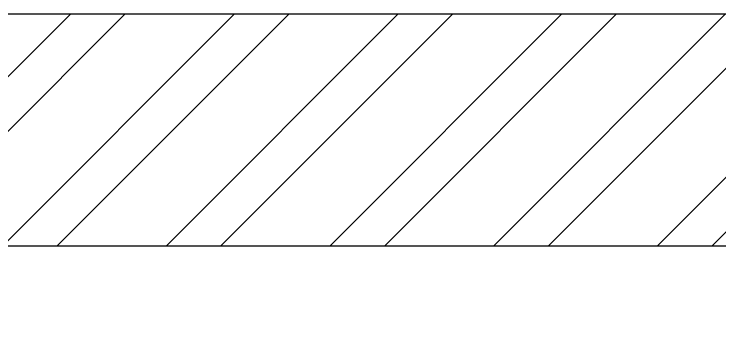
# Model space of a CAD drawing. Header units: feet. Extents: x 8814516 to 8843247, y -5932511 to -5925706.
# Drawn here: x 8839419 to 8840180, y -5926049 to -5925706 of the extents above; entities that cross this region are included whole.
import ezdxf

# ---------------------------------------------------------------- set-up
doc = ezdxf.new("R2010")
doc.units = ezdxf.units.FT
doc.header["$LTSCALE"] = 33
doc.header["$MEASUREMENT"] = 0
doc.layers.add('A-WALL', color=1, linetype='Continuous')
doc.layers.add('A-WALL HATCH', color=251, linetype='Continuous', lineweight=0)
doc.layers.add('LENS-DIM', color=252, linetype='Continuous', lineweight=5)

# ---------------------------------------------------------------- blocks, each defined once
blk = doc.blocks.new('A$C547b97a2')
at = {"layer": 'A-WALL HATCH'}
h = blk.add_hatch(dxfattribs=at)
h.set_pattern_fill('ANSI32', color=256, scale=333)
h.set_pattern_definition([(45, (-3360310.430466578, 5510283.785421858), (-88.29995930067012, 88.29995930067012), []), (45, (-3360251.563827142, 5510283.785421858), (-88.29995930067012, 88.29995930067012), [])])
h.paths.add_polyline_path([(7258.000000001863, 1.8626451e-09), (2193.000000001863, 1.8626451e-09), (2193.000000001863, -244.999999997206), (7258.000000001863, -244.999999997206)])
h.paths.add_polyline_path([(13313.00000000186, 1.8626451e-09), (7668.000000001862, 1.8626451e-09), (7668.000000001862, -244.999999997206), (13313.00000000186, -244.999999997206)])
h.paths.add_polyline_path([(19393.00000000186, 2.7939677e-09), (13713.00000000186, 2.7939677e-09), (13713.00000000186, -244.999999997206), (19393.00000000186, -244.999999997206)])
h.paths.add_polyline_path([(25043, 5.000000002793967), (19803.00000000186, 5.000000002793967), (19803.00000000186, -244.999999997206), (25043.00000000186, -244.999999997206)])
h.paths.add_polyline_path([(25603, -294.999999997206), (25373.00000000186, -294.999999997206), (25373.00000000186, -824.9999999972059), (25603, -824.9999999972059)])
h.paths.add_polyline_path([(25603.00000000186, -1224.999999997206), (25373.00000000186, -1224.999999997206), (25373.00000000186, -3004.999999997207), (24629.00000000186, -3004.999999997207), (24629.00000000186, -3154.999999997206), (25373.00000000186, -3154.999999997206), (25373.00000000186, -4669.999999997206), (23893.00000000186, -4669.999999997206), (23893.00000000186, -3004.999999997207), (23753.00000000186, -3004.999999997207), (23753.00000000186, -4674.999999997206), (19960.00000000186, -4674.999999997206), (19960.00000000186, -4904.999999997206), (23893.00000000186, -4899.999999997206), (25603.00000000186, -4899.999999997206), (25603.00000000186, -3154.999999997206)])
h.paths.add_polyline_path([(7290.000000001862, -4744.999999997206), (1800.000000001863, -4744.999999997206), (1800.000000001863, -4909.999999997206), (7290.000000001862, -4909.999999997206)])
h.paths.add_polyline_path([(13370.00000000186, -4744.999999995343), (7690.000000001862, -4744.999999996275), (7690.000000001862, -4904.999999997206), (13370.00000000186, -4904.999999997206)])
h.paths.add_polyline_path([(19540.00000000186, -4744.999999997206), (13770.00000000186, -4744.999999997206), (13770.00000000186, -4904.999999997206), (19540.00000000186, -4904.999999997206)])
at = {"layer": 'A-WALL'}
for p, q in [((25043.00000000186, 5.000000002793967), (19803.00000000186, 5.000000002793967)), ((25043.00000000186, -244.999999997206), (19803.00000000186, -244.999999997206))]:
    blk.add_line(p, q, dxfattribs=at)

msp = doc.modelspace()

# ---------------------------------------------------------------- block references
at = {"layer": 'LENS-DIM', "color": 2}
msp.add_blockref('A$C547b97a2', (8817644.066520765, -5925710.977700284), dxfattribs=at)

doc.saveas('drawing.dxf')
